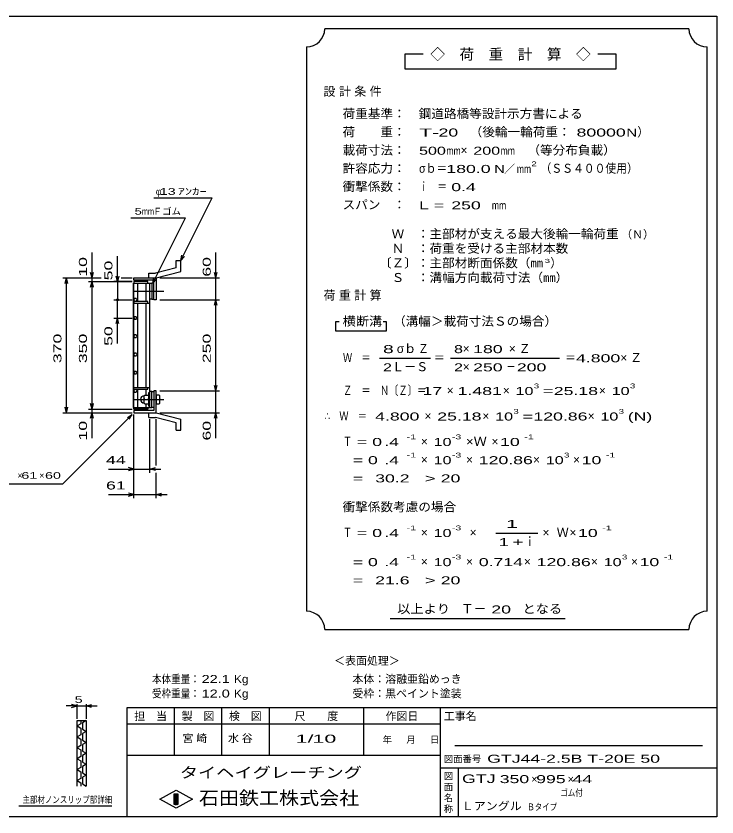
# Model space of a CAD drawing. Units: millimetres, scale not verified. Extents: x -1820 to 1731, y -1282 to 1054.
# Drawn here: x -194 to 1731, y -1146 to 1054 of the extents above; entities that cross this region are included whole.
import ezdxf
from ezdxf.enums import TextEntityAlignment as Align

# ---------------------------------------------------------------- set-up
doc = ezdxf.new("R2010")
doc.units = ezdxf.units.MM
doc.header["$LTSCALE"] = 10
doc.linetypes.add('CHAIN', pattern=[18.5, 12, -1.5, 3.5, -1.5])
for name, color, linetype, lineweight in [('0_2', 150, 'Continuous', 25), ('16', 3, 'Continuous', 25), ('19', 6, 'Continuous', 25), ('22', 4, 'Continuous', 25), ('24', 2, 'Continuous', 25), ('32', 4, 'Continuous', 25)]:
    doc.layers.add(name, color=color, linetype=linetype, lineweight=lineweight)
doc.styles.add('ベクトル', font='')
doc.styles.get('ベクトル').set_extended_font_data('ベクトル')

msp = doc.modelspace()

# ---------------------------------------------------------------- linework, layer by layer
at = {"layer": '0_2'}
for p, q in [((-1729, 1053.5), (1731, 1053.5)), ((1731, 1053.5), (1731, -1146.5)), ((1731, -846.5), (111, -846.5)), ((111, -846.5), (111, -1146.5)), ((241, -846.5), (241, -976.5)), ((371, -976.5), (371, -846.5)), ((501, -846.5), (501, -976.5)), ((761, -976.5), (761, -846.5)), ((971, -846.5), (971, -1146.5)), ((971, -891.5), (111, -891.5)), ((1691, -951.5), (1011, -951.5)), ((111, -976.5), (971, -976.5)), ((971, -1011.5), (1731, -1011.5)), ((1021, -1146.5), (1021, -1011.5)), ((201, -1097.5), (246, -1072.5)), ((246, -1072.5), (291, -1097.5)), ((246, -1122.5), (201, -1097.5)), ((241, -1082.5), (251, -1082.5)), ((241, -1112.5), (241, -1082.5)), ((241, -1082.5), (243, -1082.5)), ((243, -1082.5), (243, -1112.5)), ((245, -1112.5), (245, -1082.5)), ((245, -1082.5), (247, -1082.5)), ((291, -1097.5), (246, -1122.5)), ((247, -1082.5), (247, -1112.5)), ((249, -1112.5), (249, -1082.5)), ((249, -1082.5), (251, -1082.5)), ((251, -1082.5), (251, -1112.5)), ((251, -1082.5), (251, -1112.5)), ((251, -1112.5), (241, -1112.5)), ((243, -1112.5), (245, -1112.5)), ((247, -1112.5), (249, -1112.5)), ((1731, -1146.5), (-1729, -1146.5))]:
    msp.add_line(p, q, dxfattribs=at)
at = {"layer": '16'}
for p, q in [((129.3, -21.5), (129.3, 319.5)), ((129.3, 319.5), (130, 319.5)), ((168, 324), (130, 324)), ((130, 324), (130, 319.5)), ((130, 319.5), (168, 319.5)), ((130, -21.5), (130, 319.5)), ((130, 319.5), (174, 319.5)), ((140.5, 269.5), (140.5, 319.5)), ((163.5, 269.5), (163.5, 319.5)), ((168, 319.5), (168, 324)), ((174, -21.5), (174, 319.5)), ((174, 319.5), (179, 319.5)), ((179, 319.5), (179, 275.5)), ((185, 319.5), (179, 319.5)), ((185, 275.5), (185, 319.5)), ((131.98, 277.45), (130, 273.97)), ((130, 273.97), (132.02, 270.52)), ((130, 269.5), (130, 265)), ((168, 269.5), (130, 269.5)), ((130, 265), (174, 265)), ((135.98, 277.48), (131.98, 277.45)), ((132.02, 270.52), (136.02, 270.55)), ((138, 274), (135.98, 277.48)), ((136.02, 270.55), (138, 274.03)), ((140.5, 33), (140.5, 265)), ((163.5, 33), (163.5, 265)), ((168, 265), (168, 269.5)), ((179, 275.5), (174, 275.5)), ((179, 275.5), (185, 275.5)), ((131.98, 227.45), (130, 223.97)), ((130, 223.97), (132.02, 220.52)), ((135.98, 227.48), (131.98, 227.45)), ((132.02, 220.52), (136.02, 220.55)), ((138, 224), (135.98, 227.48)), ((136.02, 220.55), (138, 224.03)), ((131.98, 177.45), (130, 173.97)), ((135.98, 177.48), (131.98, 177.45)), ((138, 174), (135.98, 177.48)), ((130, 173.97), (132.02, 170.52)), ((132.02, 170.52), (136.02, 170.55)), ((136.02, 170.55), (138, 174.03)), ((131.98, 127.45), (130, 123.97)), ((130, 123.97), (132.02, 120.52)), ((135.98, 127.48), (131.98, 127.45)), ((132.02, 120.52), (136.02, 120.55)), ((138, 124), (135.98, 127.48)), ((136.02, 120.55), (138, 124.03)), ((131.98, 77.45), (130, 73.97)), ((130, 73.97), (132.02, 70.52)), ((135.98, 77.48), (131.98, 77.45)), ((132.02, 70.52), (136.02, 70.55)), ((138, 74), (135.98, 77.48)), ((136.02, 70.55), (138, 74.03)), ((130, 28.5), (130, 33)), ((130, 33), (174, 33)), ((130, 28.5), (168, 28.5)), ((131.98, 27.45), (130, 23.97)), ((130, 23.97), (132.02, 20.52)), ((135.98, 27.48), (131.98, 27.45)), ((138, 24), (135.98, 27.48)), ((136.02, 20.55), (138, 24.03)), ((140.5, -21.5), (140.5, 28.5)), ((163.5, 13.5), (163.5, 28.5)), ((168, 28.5), (168, 33)), ((179, 22.5), (174, 22.5)), ((179, -21.5), (179, 22.5)), ((179, 22.5), (185, 22.5)), ((185, 22.5), (185, -21.5)), ((132.02, 20.52), (136.02, 20.55)), ((160, 12.5), (158, 10.5)), ((158, -9.5), (158, 10.5)), ((160, 0.5), (158, 2.5)), ((160, 0.5), (158, -1.5)), ((160, 12.5), (169, 12.5)), ((160, 0.5), (169, 0.5)), ((171, 10.5), (169, 12.5)), ((169, 0.5), (171, 2.5)), ((171, -1.5), (169, 0.5)), ((171, -18), (171, 19)), ((171, 19), (174, 19)), ((174, -18), (174, 19)), ((129.3, -21.5), (130, -21.5)), ((130, -21.5), (168, -21.5)), ((130, -26), (130, -21.5)), ((130, -21.5), (174, -21.5)), ((158, -9.5), (160, -11.5)), ((160, -11.5), (169, -11.5)), ((163.5, -21.5), (163.5, -12.5)), ((168, -21.5), (168, -26)), ((169, -11.5), (171, -9.5)), ((171, -18), (174, -18)), ((174, -21.5), (179, -21.5)), ((185, -21.5), (179, -21.5)), ((168, -26), (130, -26))]:
    msp.add_line(p, q, dxfattribs=at)
at = {"layer": '16', "linetype": 'CHAIN'}
for p, q in [((131, 297.5), (212, 297.5)), ((131, 0.5), (212, 0.5))]:
    msp.add_line(p, q, dxfattribs=at)
at = {"layer": '16'}
msp.add_arc((158, 0.5), 10, 90, 270, dxfattribs=at)
at = {"layer": '19'}
for p, q in [((245.61, 382.12), (258.61, 382.12)), ((245.61, 362.1), (245.61, 382.12)), ((258.61, 352.12), (258.61, 382.12)), ((245.61, 362.1), (189.28, 347.01)), ((191, 334), (258.61, 352.12)), ((130, 328), (130, 334)), ((130, 334), (191, 334)), ((170.99, 347.01), (189.28, 347.01)), ((170.99, 334.01), (170.99, 347.01)), ((171, 334), (191, 334)), ((191, 334), (191, 274)), ((185, 328), (130, 328)), ((185, 274), (185, 328)), ((191, 274), (185, 274)), ((191, 24), (185, 24)), ((185, 24), (185, -30)), ((191, -36), (191, 24)), ((199, 12.5), (191, 12.5)), ((191, 12.5), (191, -11.5)), ((191, 0.5), (199, 0.5)), ((201, 10.5), (199, 12.5)), ((201, 2.5), (199, 0.5)), ((199, 0.5), (201, -1.5)), ((201, -9.5), (201, 10.5)), ((191, -11.5), (199, -11.5)), ((199, -11.5), (201, -9.5)), ((130, -30), (130, -36)), ((185, -30), (130, -30)), ((130, -36), (191, -36)), ((170.99, -49.01), (170.99, -36.01)), ((171, -36), (191, -36)), ((191, -36), (258.61, -54.12)), ((170.99, -49.01), (189.28, -49.01)), ((245.61, -64.1), (189.28, -49.01)), ((245.61, -84.12), (245.61, -64.1)), ((258.61, -84.12), (258.61, -54.12)), ((245.61, -84.12), (258.61, -84.12))]:
    msp.add_line(p, q, dxfattribs=at)
at = {"layer": '22'}
for p, q in [((185, 554), (345, 554)), ((259, 382), (345, 554)), ((122, 499.5), (272, 499.5)), ((182, 319.5), (272, 499.5)), ((15, 334), (15, 404)), ((259, 382), (262, 396.6)), ((355, 334), (355, 404)), ((85, 324), (85, 394)), ((259, 382), (269, 393)), ((-65, 334), (40, 334)), ((-59, 319), (-55, 334)), ((-51, 319), (-55, 334)), ((-55, -36), (-55, 334)), ((5, 334), (40, 334)), ((15, 334), (11, 349)), ((15, 334), (19, 349)), ((15, 324), (15, 334)), ((85, 324), (81, 339)), ((89, 339), (85, 324)), ((95, 334), (125, 334)), ((95, 334), (125, 334)), ((182, 319.5), (185, 334.1)), ((182, 319.5), (192, 330.5)), ((201, 334), (365, 334)), ((355, 334), (351, 349)), ((355, 334), (359, 349)), ((355, 274), (355, 334)), ((5, 324), (125, 324)), ((11, 309), (15, 324)), ((19, 309), (15, 324)), ((15, -26), (15, 324)), ((125, 324), (75, 324)), ((85, 324), (85, 274)), ((75, 274), (125, 274)), ((85, 224), (85, 274)), ((201, 274), (365, 274)), ((351, 259), (355, 274)), ((359, 259), (355, 274)), ((355, 24), (355, 274)), ((75, 224), (125, 224)), ((81, 209), (85, 224)), ((89, 209), (85, 224)), ((85, 154), (85, 224)), ((201, 24), (365, 24)), ((355, 24), (351, 39)), ((355, 24), (359, 39)), ((355, -36), (355, 24)), ((-55, -36), (-59, -21)), ((-55, -36), (-51, -21)), ((15, -26), (11, -11)), ((15, -26), (19, -11)), ((-65, -36), (125, -36)), ((-65, -231), (125, -41)), ((5, -26), (125, -26)), ((5, -36), (125, -36)), ((11, -51), (15, -36)), ((15, -36), (15, -26)), ((19, -51), (15, -36)), ((15, -106), (15, -36)), ((112, -49), (125, -41)), ((117, -54), (125, -41)), ((130, -201), (130, -41)), ((130, -271), (130, -41)), ((201, -36), (365, -36)), ((351, -51), (355, -36)), ((359, -51), (355, -36)), ((355, -106), (355, -36)), ((174, -201), (174, -54)), ((191, -181), (191, -54)), ((60, -191), (130, -191)), ((130, -191), (115, -187)), ((115, -195), (130, -191)), ((130, -191), (174, -191)), ((174, -191), (189, -187)), ((189, -195), (174, -191)), ((174, -191), (204, -191)), ((191, -271), (191, -201)), ((-265, -231), (-65, -231)), ((60, -261), (130, -261)), ((130, -261), (115, -257)), ((115, -265), (130, -261)), ((130, -261), (191, -261)), ((191, -261), (206, -257)), ((206, -265), (191, -261)), ((191, -261), (221, -261))]:
    msp.add_line(p, q, dxfattribs=at)
msp.add_circle((85, 274), 3, dxfattribs=at)
at = {"layer": '24', "color": 4}
for p, q in [((1654, 1018.5), (654, 1018.5)), ((604, 968.5), (604, -581.5)), ((1704, -581.5), (1704, 968.5)), ((924, 948.5), (874, 948.5)), ((874, 948.5), (874, 908.5)), ((1454, 948.5), (1404, 948.5)), ((1454, 908.5), (1454, 948.5)), ((874, 908.5), (1454, 908.5)), ((694, 213.5), (684, 213.5)), ((684, 213.5), (684, 188.5)), ((824, 213.5), (814, 213.5)), ((824, 188.5), (824, 213.5)), ((684, 188.5), (824, 188.5)), ((804, 113.5), (944, 113.5)), ((999, 113.5), (1299, 113.5)), ((1124, -366.5), (1239, -366.5)), ((834, -601.5), (1314, -601.5)), ((654, -631.5), (1654, -631.5))]:
    msp.add_line(p, q, dxfattribs=at)
for centre, start, end in [((604, 1018.5), 270, 0), ((1704, 1018.5), 180, 270), ((604, -631.5), 0, 90), ((1704, -631.5), 90, 180)]:
    msp.add_arc(centre, 50, start, end, dxfattribs=at)
at = {"layer": '32'}
for p, q in [((-26, -841.5), (-56, -841.5)), ((-26, -841.5), (-41, -837.5)), ((-41, -845.5), (-26, -841.5)), ((-26, -876.5), (-26, -836.5)), ((-26, -841.5), (-1, -841.5)), ((-1, -836.5), (-1, -876.5)), ((-1, -841.5), (14, -837.5)), ((14, -845.5), (-1, -841.5)), ((-1, -841.5), (29, -841.5)), ((-26, -881.5), (-1, -881.5)), ((-26, -1061.5), (-26, -881.5)), ((-16, -890.5), (-26, -896.5)), ((-26, -896.5), (-16, -902.5)), ((-16, -881.5), (-16, -890.5)), ((-1, -881.5), (-11, -887.5)), ((-11, -887.5), (-11, -905.5)), ((-1, -881.5), (-1, -1061.5)), ((-16, -920.5), (-26, -926.5)), ((-16, -902.5), (-16, -920.5)), ((-11, -905.5), (-1, -911.5)), ((-1, -911.5), (-11, -917.5)), ((-11, -917.5), (-11, -935.5)), ((-26, -926.5), (-16, -932.5)), ((-16, -932.5), (-16, -950.5)), ((-11, -935.5), (-1, -941.5)), ((-1, -941.5), (-11, -947.5)), ((-16, -950.5), (-26, -956.5)), ((-26, -956.5), (-16, -962.5)), ((-16, -962.5), (-16, -980.5)), ((-11, -947.5), (-11, -965.5)), ((-11, -965.5), (-1, -971.5)), ((-16, -980.5), (-26, -986.5)), ((-26, -986.5), (-16, -992.5)), ((-1, -971.5), (-11, -977.5)), ((-11, -977.5), (-11, -995.5)), ((-16, -1010.5), (-26, -1016.5)), ((-16, -992.5), (-16, -1010.5)), ((-11, -995.5), (-1, -1001.5)), ((-1, -1001.5), (-11, -1007.5)), ((-11, -1007.5), (-11, -1025.5)), ((-26, -1016.5), (-16, -1022.5)), ((-16, -1022.5), (-16, -1040.5)), ((-11, -1025.5), (-1, -1031.5)), ((-1, -1031.5), (-11, -1037.5)), ((-16, -1040.5), (-26, -1046.5)), ((-26, -1046.5), (-16, -1052.5)), ((-16, -1052.5), (-16, -1061.5)), ((-11, -1037.5), (-11, -1055.5)), ((-11, -1055.5), (-1, -1061.5)), ((69, -1116.5), (-186, -1116.5))]:
    msp.add_line(p, q, dxfattribs=at)

# ---------------------------------------------------------------- texts
at = {"layer": '0_2', "style": 'ベクトル'}
for s, height, p in [('担\u3000当', 21.99, (131, -869.5)), ('製\u3000図', 21.99, (261, -869.5)), ('検\u3000図', 21.99, (391, -869.5)), ('尺\u3000\u3000度', 21.99, (571, -869.5)), ('作図日', 21.99, (821, -869.5)), ('工事名', 21.99, (981, -869.5)), ('年', 18.33, (813, -934)), ('月', 18.33, (878, -934)), ('日', 18.33, (943, -934)), ('図面番号', 18.33, (981, -987)), ('図', 18.33, (981, -1034)), ('面', 18.33, (981, -1064)), ('名', 18.33, (981, -1094)), ('称', 18.33, (981, -1124))]:
    msp.add_text(s, height=height, dxfattribs=at).set_placement(p, align=Align.MIDDLE_LEFT)
at = {"layer": '0_2', "color": 222, "style": 'ベクトル'}
for s, height, width, p in [('タイヘイグレーチング', 29.33, 1.25, (256, -1024.5)), ('石田鉄工株式会社', 36.66, 1.1, (308.5, -1094.5))]:
    msp.add_text(s, height=height, dxfattribs=dict(at, width=width)).set_placement(p, align=Align.MIDDLE_LEFT)
at = {"layer": '22', "color": 2, "style": 'ベクトル'}
for s, height, p in [('φ', 18.33, (190, 571.5)), ('Ｆゴム', 18.33, (182, 517)), ('×', 18.33, (-190, -208.5)), ('×', 18.33, (-130, -208.5)), ('＜表面処理＞', 21.99, (680, -717.5)), ('本体：', 21.99, (730, -767.5)), ('溶融亜鉛めっき', 21.99, (820, -767.5)), ('受枠：', 21.99, (730, -807.5)), ('黒ペイント塗装', 21.99, (820, -807.5)), ('×', 21.99, (1221, -1042.5)), ('×', 21.99, (1321, -1042.5))]:
    msp.add_text(s, height=height, dxfattribs=at).set_placement(p, align=Align.MIDDLE_LEFT)
for s, height, width, p in [(' 13 ', 18.33, 1.6, (190, 571.5)), ('ｱﾝｶｰ', 18.33, 1.6, (250, 571.5)), ('5', 18.33, 1.45, (132, 517)), ('mm', 18.33, 0.75, (152, 517)), (' 44 ', 21.99, 1.65, (40, -166)), (' 61 ', 18.33, 1.6, (-190, -208.5)), (' 60 ', 18.33, 1.6, (-125, -208.5)), (' 61 ', 21.99, 1.65, (40, -236)), ('本体重量：', 21.99, 0.85, (180, -767.5)), (' 22.1', 21.99, 1.35, (305, -767.5)), ('Kg', 21.99, 1.1, (405, -767.5)), ('受枠重量：', 21.99, 0.85, (180, -807.5)), (' 12.0', 21.99, 1.35, (305, -807.5)), ('Kg', 21.99, 1.1, (405, -807.5)), ('1/', 21.99, 2, (574, -931.5)), (' 10 ', 21.99, 2, (604, -931.5)), ('GTJ44-2.5B T-20E 50             ', 21.99, 1.65, (1100, -986.5)), ('GTJ', 23.46, 1.55, (1031, -1041.5)), (' 350 ', 21.99, 1.65, (1121, -1042.5)), (' 995 ', 21.99, 1.65, (1221, -1042.5)), (' 44 ', 21.99, 1.65, (1321, -1042.5)), ('ゴム付', 18.33, 0.8, (1301, -1080)), ('Ｌアングル', 21.99, 1.1, (1030, -1116.5)), ('Ｂタイプ', 18.33, 0.8, (1210, -1119))]:
    msp.add_text(s, height=height, dxfattribs=dict(at, width=width)).set_placement(p, align=Align.MIDDLE_LEFT)
at = {"layer": '22', "color": 2, "style": 'ベクトル', "width": 1.65}
for s, p in [(' 10 ', (-10, 324)), (' 50 ', (60, 314)), (' 60 ', (330, 324)), (' 50 ', (60, 134)), (' 370 ', (-80, 86.5)), (' 350 ', (-10, 86.5)), (' 250 ', (330, 86.5)), (' 10 ', (-10, -126)), (' 60 ', (330, -126))]:
    msp.add_text(s, height=21.99, rotation=90, dxfattribs=at).set_placement(p, align=Align.MIDDLE_LEFT)
at = {"layer": '22', "color": 2, "char_height": 21.99, "attachment_point": 4, "style": 'ベクトル'}
for s, insert in [('\\T1.25;宮崎\u3000', (263.5, -931.5)), ('\\T1.25;水谷\u3000', (388.5, -931.5))]:
    msp.add_mtext(s, dxfattribs=dict(at, insert=insert))
at = {"layer": '24', "style": 'ベクトル'}
for s, height, p in [('◇\u3000荷\u3000重\u3000計\u3000算\u3000◇', 29.33, (944, 948.5)), ('）', 24.19, (1512, 735)), ('×', 24.19, (1027, 685)), ('／', 21.99, (1146.5, 633.5)), ('（Ｎ）', 21.99, (1468, 453.5)), ('）', 24.19, (1273, 375)), ('σｂ', 24.19, (852, 140)), ('×', 24.19, (1033, 140)), ('Ｌ－Ｓ', 24.19, (839, 90)), ('×', 24.19, (1033, 90)), ('×', 24.19, (989, 25)), ('×', 24.19, (1143, 25)), ('×', 24.19, (1407, 25)), ('×', 24.19, (928, -45)), ('×', 24.19, (1087, -45)), ('×', 24.19, (1376, -45)), ('×', 24.19, (918, -115)), ('×', 24.19, (1112, -115)), ('×', 24.19, (918, -165)), ('×', 24.19, (1042, -165)), ('×', 24.19, (1226, -165)), ('×', 24.19, (1336, -165)), ('×', 24.19, (918, -365)), ('×', 24.19, (1052, -365)), ('×', 24.19, (1252, -365)), ('Ｗ', 24.19, (1291, -365)), ('×', 24.19, (1326, -365)), ('ｉ', 24.19, (1200.5, -390)), ('×', 24.19, (918, -445)), ('×', 24.19, (1042, -445)), ('×', 24.19, (1201, -445)), ('×', 24.19, (1385, -445)), ('×', 24.19, (1495, -445)), ('Ｔ－', 25.66, (1028, -574))]:
    msp.add_text(s, height=height, dxfattribs=at).set_placement(p, align=Align.MIDDLE_LEFT)
for s, height, width, p in [('荷重基準：\u3000', 24.19, 1.05, (703, 785)), ('鋼道路橋等設計示方書による', 24.19, 1.05, (912, 785)), ('荷\u3000\u3000重：\u3000', 24.19, 1.05, (703, 735)), ('（後輪一輪荷重：', 24.19, 1.05, (1052, 735)), ('T-', 21.99, 2, (913, 733.5)), (' 20 ', 21.99, 1.65, (953, 733.5)), (' 80000', 21.99, 1.65, (1332, 733.5)), ('N', 21.99, 1.4, (1482, 733.5)), ('載荷寸法：\u3000', 24.19, 1.05, (703, 685)), ('500', 21.99, 1.5, (913, 683.5)), ('mm', 21.99, 0.8, (988, 683.5)), ('200', 21.99, 1.5, (1062, 683.5)), ('mm', 21.99, 0.8, (1137, 683.5)), ('\u3000（等分布負載）', 24.19, 1.05, (1176, 685)), ('許容応力：\u3000', 24.19, 1.05, (703, 635)), ('σｂ＝', 24.19, 0.9, (913, 635)), ('180.0', 21.99, 1.65, (988, 633.5)), ('N', 21.99, 1.4, (1119, 633.5)), ('mm', 21.99, 0.8, (1181.5, 633.5)), ('2', 13.2, 1.5, (1221.5, 647.5)), ('（ＳＳ４００使用）', 24.19, 0.9, (1246.5, 635)), ('衝撃係数：\u3000', 24.19, 1.05, (703, 585)), ('ｉ\u3000＝', 24.19, 0.75, (913, 585)), (' 0.4', 21.99, 1.65, (988, 583.5)), ('スパン\u3000：\u3000', 24.19, 1.05, (703, 535)), ('L =', 21.99, 1.65, (913, 533.5)), (' 250 ', 21.99, 1.65, (988, 533.5)), ('mm', 21.99, 0.8, (1113, 533.5)), ('\u3000Ｗ\u3000：主部材が支える最大後輪一輪荷重', 24.19, 1.05, (803, 455)), ('\u3000Ｎ\u3000：荷重を受ける主部材本数', 24.19, 1.05, (803, 415)), ('〔Ｚ〕：主部材断面係数（㎜', 24.19, 1.05, (803, 375)), ('3', 11, 1.8, (1258, 381)), ('\u3000Ｓ\u3000：溝幅方向載荷寸法（㎜）', 24.19, 1.05, (803, 335)), ('横断溝', 24.19, 1.1, (703, 215)), ('\u3000（溝幅＞載荷寸法Ｓの場合）', 24.19, 1.05, (807, 215)), ('8', 21.99, 1.8, (814, 138.5)), ('Ｚ', 24.19, 0.9, (910, 140)), ('8', 21.99, 1.5, (1009, 138.5)), (' 180 ', 21.99, 1.65, (1048, 138.5)), ('Ｗ\u3000＝', 24.19, 0.75, (704, 115)), ('＝', 24.19, 0.9, (954, 115)), ('＝', 24.19, 0.9, (1314, 115)), ('4.800', 21.99, 1.65, (1344, 113.5)), ('2', 21.99, 1.5, (814, 88.5)), ('2', 21.99, 1.5, (1009, 88.5)), (' 250 ', 21.99, 1.65, (1048, 88.5)), ('－', 24.19, 0.75, (1153, 90)), (' 200 ', 21.99, 1.65, (1168, 88.5)), ('3', 13.2, 1.5, (1228, 37.5)), ('3', 13.2, 1.5, (1492, 37.5)), ('Ｚ\u3000＝\u3000Ｎ〔Ｚ〕＝', 24.19, 0.75, (704, 25)), (' 17 ', 21.99, 1.65, (909, 23.5)), ('1.481', 21.99, 1.65, (1019, 23.5)), ('10', 21.99, 1.5, (1178, 23.5)), ('=', 21.99, 1.7, (1253, 23.5)), ('25.18', 21.99, 1.65, (1283, 23.5)), ('10', 21.99, 1.5, (1442, 23.5)), ('∴\u3000Ｗ\u3000＝', 24.19, 0.75, (654, -45)), (' 4.800', 21.99, 1.65, (779, -46.5)), ('25.18', 21.99, 1.65, (963, -46.5)), ('10', 21.99, 1.5, (1122, -46.5)), ('3', 13.2, 1.5, (1172, -32.5)), ('=', 21.99, 1.7, (1197, -46.5)), ('120.86', 21.99, 1.65, (1227, -46.5)), ('10', 21.99, 1.5, (1411, -46.5)), ('3', 13.2, 1.5, (1461, -32.5)), ('(N)', 21.99, 1.65, (1486, -46.5)), ('Ｔ', 24.19, 0.75, (704, -115)), (' = 0', 21.99, 1.65, (729, -116.5)), (' .4 ', 21.99, 1.65, (804, -116.5)), ('-1', 13.2, 1.65, (879, -102.5)), ('10', 21.99, 1.5, (953, -116.5)), ('-3', 13.2, 1.65, (1003, -102.5)), ('×Ｗ', 24.19, 1.1, (1042, -115)), (' 10 ', 21.99, 1.65, (1122, -116.5)), ('-1', 13.2, 1.65, (1202, -102.5)), ('-1', 13.2, 1.65, (879, -152.5)), ('-3', 13.2, 1.65, (1003, -152.5)), ('3', 13.2, 1.5, (1311, -152.5)), ('-1', 13.2, 1.65, (1426, -152.5)), ('  = 0', 21.99, 1.65, (704, -166.5)), (' .4 ', 21.99, 1.65, (804, -166.5)), ('10', 21.99, 1.5, (953, -166.5)), ('120.86', 21.99, 1.65, (1077, -166.5)), ('10', 21.99, 1.5, (1261, -166.5)), (' 10 ', 21.99, 1.65, (1346, -166.5)), ('  =', 21.99, 1.65, (704, -216.5)), (' 30.2', 21.99, 1.65, (779, -216.5)), ('>', 21.99, 1.7, (929, -216.5)), (' 20 ', 21.99, 1.65, (959, -216.5)), ('衝撃係数考慮の場合', 24.19, 1.05, (703, -295)), ('-1', 13.2, 1.65, (879, -352.5)), ('-3', 13.2, 1.65, (1003, -352.5)), ('-1', 13.2, 1.65, (1416, -352.5)), ('Ｔ', 24.19, 0.75, (704, -365)), (' = 0', 21.99, 1.65, (729, -366.5)), (' .4 ', 21.99, 1.65, (804, -366.5)), ('10', 21.99, 1.5, (953, -366.5)), (' 10 ', 21.99, 1.65, (1336, -366.5)), ('  = 0', 21.99, 1.65, (704, -446.5)), (' .4 ', 21.99, 1.65, (804, -446.5)), ('-1', 13.2, 1.65, (879, -432.5)), ('10', 21.99, 1.5, (953, -446.5)), ('-3', 13.2, 1.65, (1003, -432.5)), ('0.714', 21.99, 1.65, (1077, -446.5)), ('120.86', 21.99, 1.65, (1236, -446.5)), ('10', 21.99, 1.5, (1420, -446.5)), ('3', 13.2, 1.5, (1470, -432.5)), (' 10 ', 21.99, 1.65, (1505, -446.5)), ('-1', 13.2, 1.65, (1585, -432.5)), ('  =', 21.99, 1.65, (704, -496.5)), (' 21.6', 21.99, 1.65, (779, -496.5)), ('>', 21.99, 1.7, (929, -496.5)), (' 20 ', 21.99, 1.65, (959, -496.5)), ('以上より\u3000', 24.19, 1.1, (853, -575)), (' 20 ', 21.99, 1.65, (1098, -576.5)), ('となる', 24.19, 1.1, (1197, -575))]:
    msp.add_text(s, height=height, dxfattribs=dict(at, width=width)).set_placement(p, align=Align.MIDDLE_LEFT)
at = {"layer": '24', "attachment_point": 4, "style": 'ベクトル'}
for s, insert, char_height in [('\\T1.28;設計条件', (650.5, 845), 24.19), ('\\T1.28;荷重計算', (650.5, 285), 24.19), ('\\T1.42;×Ｚ', (1159.5, 140), 24.19), ('\\T1.42;×Ｚ', (1465.5, 115), 24.19), ('\\T1.25;\\W2;\\~1\\~', (1131.5, -341.5), 21.99), ('\\T1.33;\\W1.75;1+', (1131.5, -391.5), 21.99)]:
    msp.add_mtext(s, dxfattribs=dict(at, insert=insert, char_height=char_height))
at = {"layer": '32', "color": 2, "style": 'ベクトル'}
for s, width, p in [(' 5 ', 1.6, (-43.5, -824)), ('主部材ノンスリップ部詳細', 0.8, (-176, -1099))]:
    msp.add_text(s, height=18.33, dxfattribs=dict(at, width=width)).set_placement(p, align=Align.MIDDLE_LEFT)

doc.saveas('drawing.dxf')
